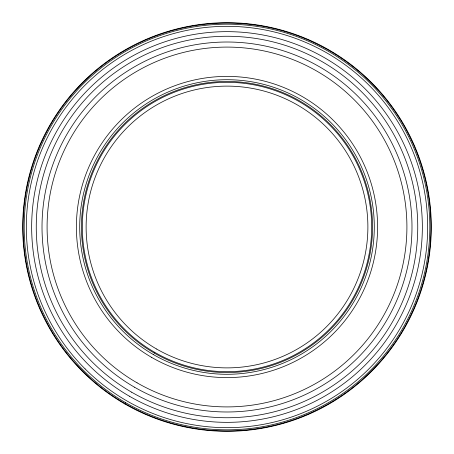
<?xml version="1.0" encoding="UTF-8"?>
<svg xmlns="http://www.w3.org/2000/svg" width="454" height="454" viewBox="0 0 454 454"><rect width="100%" height="100%" fill="white"/><g stroke="black" fill="none" stroke-linecap="round" stroke-linejoin="round"><path stroke-width="0.68" d="M156.562 349.007A140.882 140.882 0 0 0 367.882 227A140.882 140.882 0 0 0 156.562 104.993A140.882 140.882 0 0 0 156.562 349.007M154.661 352.298A144.684 144.684 0 0 0 371.684 227A144.684 144.684 0 0 0 154.661 101.702A144.684 144.684 0 0 0 154.661 352.298M154.229 353.042A145.541 145.541 0 0 0 372.541 227A145.541 145.541 0 0 0 154.229 100.958A145.541 145.541 0 0 0 154.229 353.042M153.356 354.557A147.289 147.289 0 0 0 374.289 227A147.289 147.289 0 0 0 153.356 99.443A147.289 147.289 0 0 0 153.356 354.557M151.698 357.423A150.597 150.597 0 0 0 377.597 227A150.597 150.597 0 0 0 151.698 96.577A150.597 150.597 0 0 0 151.698 357.423M137.046 382.807A179.909 179.909 0 0 0 406.909 227A179.909 179.909 0 0 0 137.046 71.193A179.909 179.909 0 0 0 137.046 382.807M134.509 387.205A184.988 184.988 0 0 0 411.988 227A184.988 184.988 0 0 0 134.509 66.795A184.988 184.988 0 0 0 134.509 387.205M131.632 392.188A190.742 190.742 0 0 0 417.742 227A190.742 190.742 0 0 0 131.632 61.812A190.742 190.742 0 0 0 131.632 392.188M129.328 396.172A195.345 195.345 0 0 0 422.345 227A195.345 195.345 0 0 0 129.328 57.828A195.345 195.345 0 0 0 129.328 396.172M85.102 368.898A200.674 200.674 0 0 0 420.835 278.938A200.674 200.674 0 0 0 175.062 33.165A200.674 200.674 0 0 0 85.102 368.898M125.588 402.658A202.83 202.83 0 0 0 429.83 227A202.83 202.83 0 0 0 125.588 51.342A202.83 202.83 0 0 0 125.588 402.658M125.037 403.6A203.92 203.92 0 0 0 430.92 227A203.92 203.92 0 0 0 125.037 50.4A203.92 203.92 0 0 0 125.037 403.6M124.85 403.929A204.3 204.3 0 0 0 431.3 227A204.3 204.3 0 0 0 124.85 50.071A204.3 204.3 0 0 0 124.85 403.929"/></g></svg>
